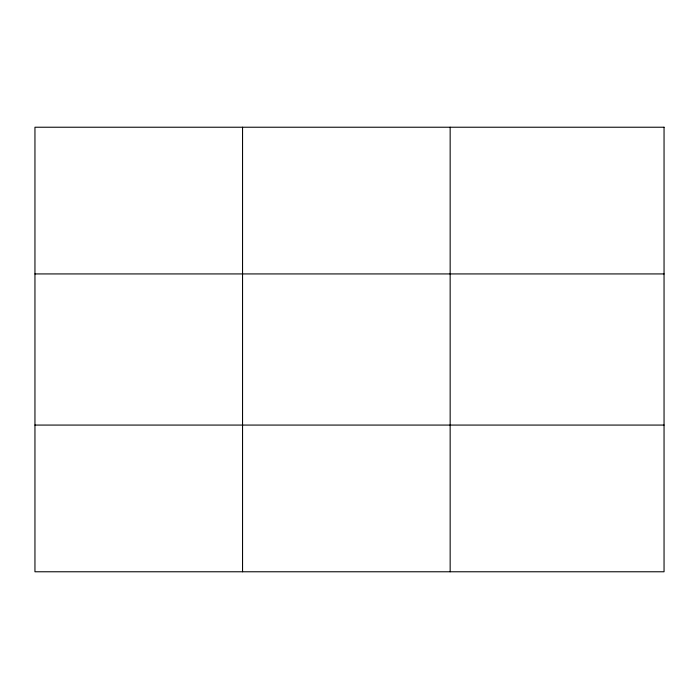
<?xml version="1.0" encoding="UTF-8"?>
<svg xmlns="http://www.w3.org/2000/svg" width="699" height="699" viewBox="0 0 699 699"><rect width="100%" height="100%" fill="white"/><g stroke="black" fill="none" stroke-linecap="round" stroke-linejoin="round"><path stroke-width="1.05" d="M242.553 127.227L242.553 571.773M450.156 127.227L450.156 571.773M34.95 273.929L664.05 273.929M34.95 425.071L664.05 425.071M664.05 127.227L664.05 571.773L34.95 571.773L34.95 127.227L664.05 127.227"/></g></svg>
